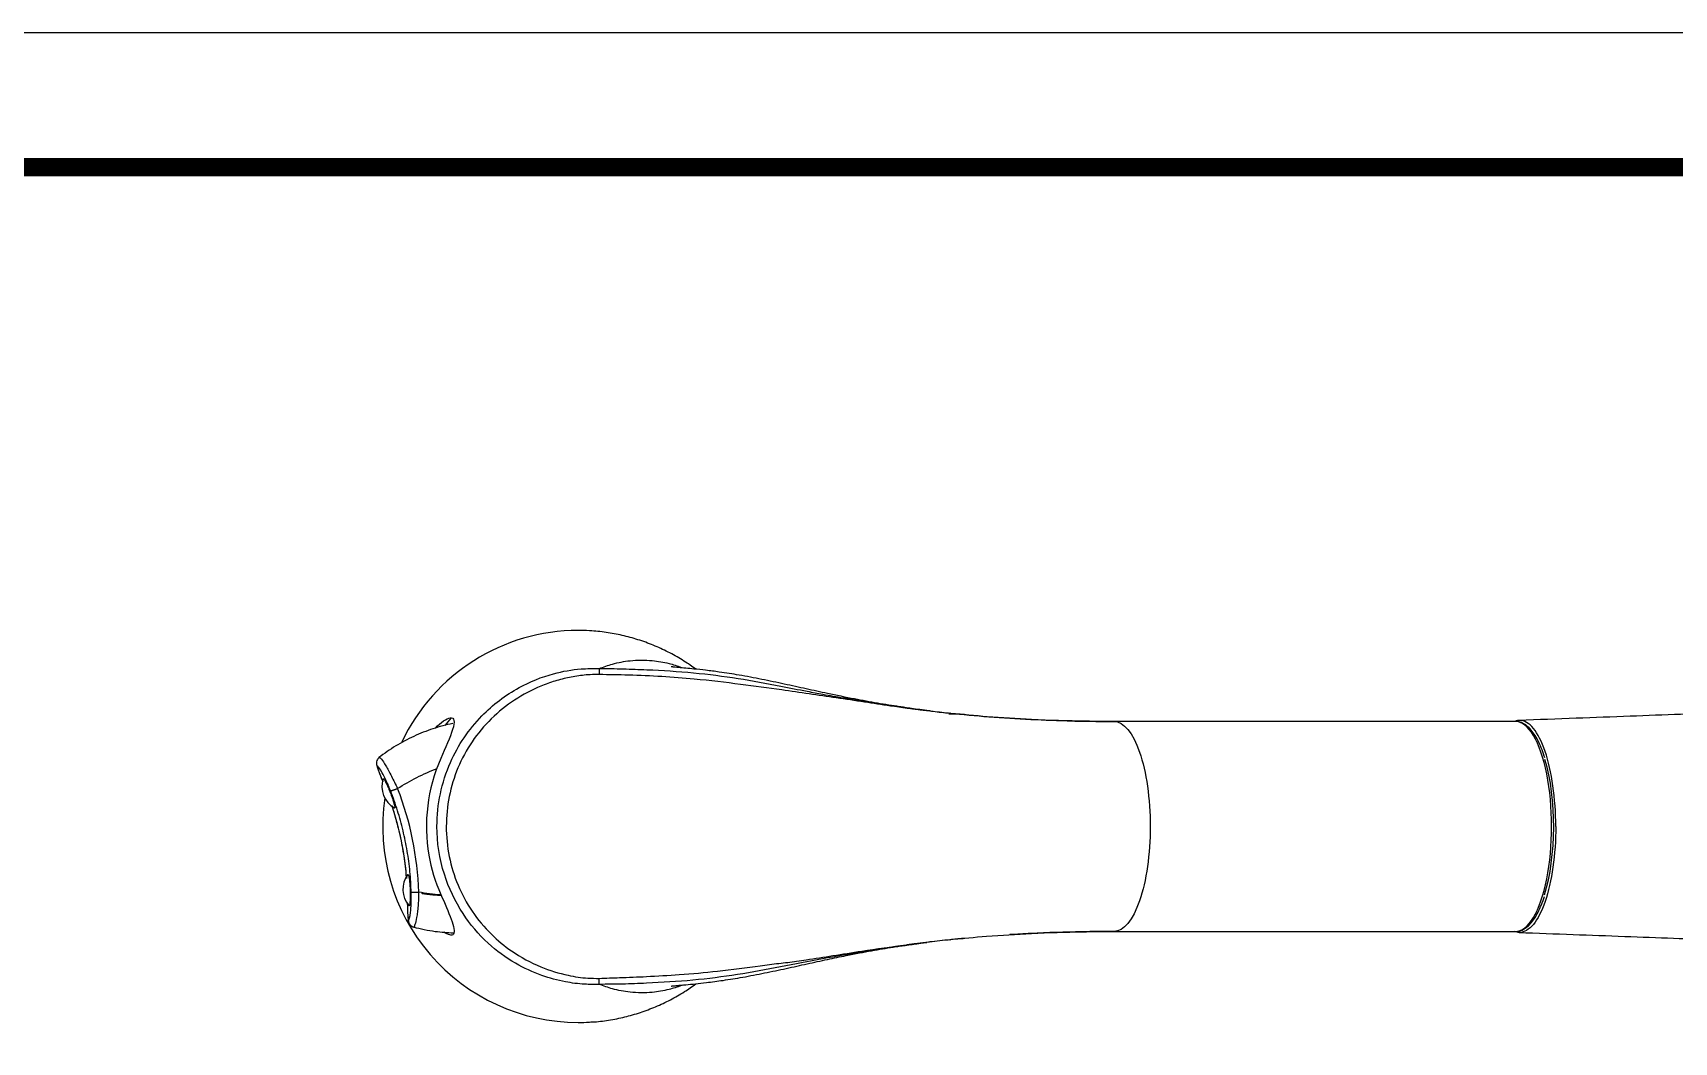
# Model space of a CAD drawing. Extents: x 0 to 1128, y 0 to 827.
# Drawn here: x 412.4 to 646.8, y 682.6 to 826.8 of the extents above; entities that cross this region are included whole.
import ezdxf

# ---------------------------------------------------------------- set-up
doc = ezdxf.new("R2010")
doc.units = 0
doc.header["$LTSCALE"] = 10
doc.header["$MEASUREMENT"] = 0
doc.layers.get('0').update_dxf_attribs({"linetype": 'CONTINUOUS'})
doc.layers.add('1', color=7, linetype='CONTINUOUS')

msp = doc.modelspace()

# ---------------------------------------------------------------- linework, layer by layer
at = {"ltscale": 0.5}
msp.add_lwpolyline([(0, 0), (1128.4, 0), (1128.4, 826.8), (0, 826.8)], close=True, dxfattribs=at)
at = {"color": 5, "linetype": 'ByBlock', "lineweight": 200, "const_width": 2.6}
msp.add_lwpolyline([(18.14, 35.4), (1110.14, 35.4), (1110.14, 807.6), (18.14, 807.6)], close=True, dxfattribs=at)
at = {"layer": '1', "color": 7, "linetype": 'Continuous'}
for centre, start, end in [((465.74, 719.12), 161.2065, 240.608), ((468.73, 704.42), 142.5284, 221.5304)]:
    msp.add_arc(centre, 3.5, start, end, dxfattribs=at)
for centre, major_axis, ratio, start_param, end_param in [((490.28, 713.43), (0, 28), 0.997684, 0, 1.126163), ((490.28, 713.43), (0, 28), 0.997684, 6.226146, 6.283185), ((624.12, 713.43), (0, -15), 0.345055, 0, 3.141593), ((624.59, 713.43), (0, 14.5), 0.345055, 3.972348, 5.43201), ((490.28, 713.43), (0, 28), 0.997684, 1.424614, 3.141593), ((423.58, 702.8), (1.41, 43.98), 0.998236, 4.77275, 5.117444), ((490.28, 713.43), (0, 28), 0.997684, 3.141593, 3.198927)]:
    msp.add_ellipse(centre, major_axis=major_axis, ratio=ratio, start_param=start_param, end_param=end_param, dxfattribs=at)
for points, knots in [([(507.08, 735.9), (506.53, 736.3), (505.32, 737.13), (503.38, 738.24), (501.28, 739.23), (499.09, 740.05), (496.84, 740.69), (494.55, 741.12), (492.88, 741.34), (491.99, 741.37), (491.87, 741.37)], [0, 0, 0, 0, 0.124879, 0.266161, 0.407915, 0.550078, 0.692578, 0.835333, 0.978258, 1, 1, 1, 1]), ([(493.29, 735.99), (493.91, 736.21), (495.36, 736.74), (497.88, 737.21), (500.6, 737.23), (503.04, 736.81), (504.45, 736.36), (505.06, 736.12), (505.09, 736.11)], [0, 0, 0, 0, 0.160858, 0.373555, 0.639652, 0.842746, 0.991132, 1, 1, 1, 1]), ([(540.64, 729.91), (540.55, 729.92), (540.03, 729.99), (539.05, 730.12), (537.99, 730.26), (536.99, 730.41), (535.9, 730.57), (534.53, 730.77), (532.46, 731.13), (529.55, 731.66), (526.16, 732.35), (522.83, 733.08), (519.71, 733.77), (516.51, 734.45), (513.4, 735.04), (510.72, 735.46), (508.57, 735.73), (506.99, 735.9), (505.68, 736.03), (504.77, 736.11), (504.19, 736.17), (503.93, 736.19), (503.78, 736.21), (503.67, 736.22), (503.58, 736.23), (503.56, 736.23), (503.56, 736.23), (503.56, 736.23)], [0, 0, 0, 0, 0.006312, 0.039809, 0.071925, 0.096231, 0.115318, 0.153773, 0.197079, 0.287254, 0.393017, 0.475814, 0.560827, 0.646472, 0.731098, 0.805123, 0.855234, 0.898047, 0.927512, 0.95365, 0.965756, 0.970932, 0.975824, 0.980734, 0.986065, 0.999345, 1, 1, 1, 1]), ([(493.28, 690.87), (492.59, 690.86), (490.96, 690.85), (488.2, 691.21), (484.84, 692.11), (481.05, 693.87), (477.11, 696.76), (473.49, 701.02), (470.78, 706.72), (469.61, 714.24), (471.33, 722.41), (475.92, 729.18), (481.31, 733.28), (486.29, 735.27), (490.22, 735.99), (492.42, 735.99), (493.29, 735.99)], [0, 0, 0, 0, 0.028992, 0.067582, 0.115776, 0.173572, 0.24096, 0.317924, 0.404445, 0.500492, 0.630432, 0.741814, 0.834527, 0.908492, 0.963655, 1, 1, 1, 1]), ([(493.27, 735.12), (492.94, 735.12), (492.23, 735.13), (490.81, 735.03), (489.02, 734.75), (486.94, 734.23), (482.93, 732.8), (477.48, 729.21), (473.36, 723.21), (471.72, 717.73), (471.29, 713.43), (471.71, 709.12), (473.38, 703.65), (476.58, 698.95), (480.96, 695.34), (484.68, 693.32), (488.42, 692.17), (491.25, 691.74), (492.73, 691.73), (493.27, 691.72)], [0, 0, 0, 0, 0.014335, 0.031426, 0.062655, 0.094063, 0.125475, 0.249857, 0.37404, 0.436638, 0.499676, 0.562716, 0.625514, 0.749759, 0.804963, 0.874632, 0.934519, 0.976256, 1, 1, 1, 1]), ([(543.49, 729.56), (542.64, 729.65), (540.56, 729.87), (537.67, 730.24), (534.41, 730.69), (531.01, 731.21), (525.87, 731.99), (520.08, 732.83), (513.39, 733.75), (506.13, 734.61), (499.27, 735.04), (494.68, 735.1), (493.27, 735.12)], [0, 0, 0, 0, 0.051273, 0.125277, 0.17396, 0.250592, 0.335503, 0.500886, 0.621715, 0.75034, 0.92367, 1, 1, 1, 1]), ([(493.29, 735.99), (493.86, 735.99), (494.99, 735.99), (497.26, 735.93), (501.21, 735.79), (506.77, 735.44), (513.15, 734.63), (518.48, 733.63), (522.48, 732.83), (525.47, 732.26), (528.15, 731.81), (532.05, 731.16), (536.21, 730.48), (539.55, 730.04), (540.82, 729.89), (540.95, 729.88)], [0, 0, 0, 0, 0.032832, 0.065681, 0.131287, 0.262592, 0.393455, 0.524697, 0.606481, 0.656115, 0.721838, 0.787581, 0.919047, 0.991593, 1, 1, 1, 1]), ([(709.18, 732.64), (709.18, 732.64), (709.12, 732.63), (708.71, 732.58), (707.93, 732.49), (706.85, 732.37), (705.37, 732.24), (703.49, 732.08), (701.38, 731.93), (699.21, 731.79), (697.13, 731.66), (695.23, 731.54), (693.57, 731.45), (692.16, 731.37), (690.9, 731.3), (689.6, 731.24), (688.09, 731.16), (686.22, 731.06), (683.98, 730.95), (681.33, 730.83), (678.2, 730.68), (674.56, 730.52), (670.36, 730.34), (665.58, 730.14), (660.2, 729.92), (654.21, 729.69), (647.6, 729.43), (640.39, 729.17), (632.66, 728.87), (627.37, 728.68), (624.65, 728.58)], [0, 0, 0, 0, 0.017694, 0.044729, 0.074103, 0.107508, 0.144963, 0.186451, 0.227284, 0.264053, 0.296748, 0.325362, 0.347528, 0.366407, 0.381995, 0.396864, 0.415506, 0.437569, 0.463353, 0.492862, 0.526097, 0.563769, 0.605311, 0.65073, 0.700028, 0.753212, 0.809238, 0.869286, 0.932816, 1, 1, 1, 1]), ([(543.32, 729.61), (545.19, 729.43), (549, 729.06), (554.85, 728.7), (559.84, 728.51), (563.31, 728.45), (565.3, 728.43), (566.3, 728.43), (566.79, 728.43)], [0, 0, 0, 0, 0.243747, 0.500018, 0.749998, 0.875032, 0.937529, 1, 1, 1, 1]), ([(566.79, 728.43), (565.46, 728.43), (561.5, 728.45), (555.46, 728.66), (549.04, 729.05), (545.22, 729.4), (543.49, 729.56)], [0, 0, 0, 0, 0.168557, 0.499739, 0.773118, 1, 1, 1, 1]), ([(472.36, 728.13), (471.4, 727.93), (469.51, 727.43), (466.78, 726.35), (464.19, 724.97), (462.58, 723.86), (461.8, 723.26)], [0, 0, 0, 0, 0.249963, 0.499954, 0.749973, 1, 1, 1, 1]), ([(469.89, 727.49), (470.69, 728.32), (471.47, 728.86), (472.6, 729.04), (472.69, 728.4), (471.99, 726.16), (471.32, 724.66), (470.65, 723.14)], [0, 0, 0, 0, 0.304564, 0.304564, 0.652282, 0.652282, 1, 1, 1, 1]), ([(566.79, 728.43), (568.15, 728.43), (569.5, 726.81), (571.41, 721.26), (571.97, 717.35), (571.97, 709.5), (571.41, 705.6), (569.5, 700.04), (568.15, 698.43), (566.79, 698.43)], [0, 0, 0, 0, 0.25, 0.25, 0.5, 0.5, 0.75, 0.75, 1, 1, 1, 1]), ([(628.32, 723.24), (628.3, 723.32), (628.15, 723.84), (627.83, 724.69), (627.35, 725.75), (626.82, 726.65), (626.24, 727.39), (625.63, 727.94), (624.99, 728.28), (624.46, 728.44), (624.15, 728.41), (624.08, 728.4)], [0, 0, 0, 0, 0.024449, 0.159551, 0.295244, 0.431714, 0.569062, 0.706678, 0.827823, 0.95669, 1, 1, 1, 1]), ([(629.89, 713.43), (629.89, 715.41), (629.62, 719.38), (628.47, 724.42), (626.75, 727.79), (625.21, 728.69), (624.35, 728.55), (624.18, 728.5)], [0, 0, 0, 0, 0.234539, 0.469077, 0.703616, 0.938154, 1, 1, 1, 1]), ([(461.86, 723.31), (461.78, 723.24), (461.65, 723.11), (461.49, 722.81), (461.45, 722.46), (461.49, 722.23), (461.55, 721.97), (461.69, 721.54), (461.95, 720.86), (462.21, 720.21), (462.37, 719.82), (462.37, 719.8)], [0, 0, 0, 0, 0.061851, 0.119227, 0.217258, 0.304319, 0.419265, 0.57206, 0.763219, 0.989534, 1, 1, 1, 1]), ([(463.49, 718.47), (463.39, 718.72), (463.19, 719.23), (462.76, 720.18), (462.03, 721.58), (461.42, 722.4), (461.66, 721.58), (462.15, 720.34), (462.35, 719.83), (462.37, 719.78)], [0, 0, 0, 0, 0.07005, 0.142475, 0.283645, 0.563212, 0.842379, 0.984659, 1, 1, 1, 1]), ([(461.86, 723.31), (461.86, 723.31), (461.91, 723.33), (462.13, 723.11), (462.75, 722.21), (463.59, 720.67), (464.18, 719.44), (464.48, 718.84)], [0, 0, 0, 0, 0.028979, 0.2631, 0.514955, 0.760156, 1, 1, 1, 1]), ([(462.46, 720.26), (462.49, 720.24), (462.53, 720.17), (462.65, 719.98), (462.73, 719.84), (462.89, 719.51), (462.99, 719.31), (463.18, 718.89), (463.27, 718.66), (463.46, 718.2), (463.55, 717.96), (463.71, 717.51), (463.78, 717.29), (463.9, 716.9), (463.95, 716.71), (464.02, 716.41), (464.05, 716.29), (464.07, 716.12), (464.07, 716.07), (464.05, 716.06), (464.05, 716.06), (464.04, 716.06)], [0, 0, 0, 0, 0.111108, 0.111108, 0.222327, 0.222327, 0.333018, 0.333018, 0.440425, 0.440425, 0.545174, 0.545174, 0.649078, 0.649078, 0.754215, 0.754215, 0.862088, 0.862088, 0.973077, 0.973077, 1, 1, 1, 1]), ([(466.42, 704.02), (466.38, 705.01), (466.28, 706.98), (465.88, 709.92), (465.29, 712.83), (464.51, 715.69), (463.83, 717.55), (463.49, 718.47)], [0, 0, 0, 0, 0.2, 0.4, 0.6, 0.8, 1, 1, 1, 1]), ([(463.62, 716.43), (463.71, 716.18), (464.1, 714.99), (464.69, 712.82), (465.28, 709.92), (465.59, 707.63), (465.69, 706.31), (465.72, 705.98)], [0, 0, 0, 0, 0.074347, 0.351553, 0.628759, 0.905965, 1, 1, 1, 1]), ([(463.64, 716.42), (463.93, 715.56), (464.66, 713.09), (465.37, 709.59), (465.66, 706.97), (465.73, 705.99)], [0, 0, 0, 0, 0.255812, 0.724054, 1, 1, 1, 1]), ([(629.89, 713.43), (629.89, 711.45), (629.62, 707.48), (628.47, 702.44), (626.75, 699.07), (625.16, 698.15), (624.26, 698.33), (624.03, 698.41)], [0, 0, 0, 0, 0.230727, 0.461454, 0.692181, 0.922908, 1, 1, 1, 1]), ([(465.96, 706.57), (465.97, 706.58), (465.99, 706.58), (466.02, 706.52), (466.05, 706.44), (466.1, 706.2), (466.13, 706.03), (466.18, 705.65), (466.2, 705.43), (466.24, 704.96), (466.26, 704.7), (466.28, 704.21), (466.28, 703.96), (466.28, 703.49), (466.28, 703.26), (466.26, 702.86), (466.25, 702.67), (466.22, 702.38), (466.2, 702.26), (466.17, 702.13), (466.16, 702.1), (466.15, 702.09)], [0, 0, 0, 0, 0.071817, 0.071817, 0.184359, 0.184359, 0.296109, 0.296109, 0.405217, 0.405217, 0.511048, 0.511048, 0.614504, 0.614504, 0.717496, 0.717496, 0.822037, 0.822037, 0.929445, 0.929445, 1, 1, 1, 1]), ([(465.86, 702.51), (465.86, 702.49), (465.88, 701.97), (465.91, 700.63), (466.03, 699.72), (466.29, 700.63), (466.41, 702.17), (466.44, 703.2), (466.43, 703.75), (466.42, 704.02)], [0, 0, 0, 0, 0.007845, 0.150445, 0.431944, 0.713844, 0.857051, 0.929291, 1, 1, 1, 1]), ([(467.48, 704.05), (467.47, 703.71), (467.46, 703.02), (467.4, 702.05), (467.32, 701.16), (467.15, 700.18), (466.94, 699.31), (466.84, 699.04), (466.79, 699.05), (466.79, 699.05)], [0, 0, 0, 0, 0.123481, 0.246951, 0.370709, 0.49512, 0.731254, 0.988041, 1, 1, 1, 1]), ([(470.64, 703.73), (471.21, 702.45), (471.75, 701.21), (472.52, 699.14), (472.68, 698.34), (472.23, 697.77), (471.7, 697.92), (471.09, 698.33)], [0, 0, 0, 0, 0.345267, 0.345267, 0.690534, 0.690534, 1, 1, 1, 1]), ([(624.13, 698.43), (624.35, 698.43), (624.77, 698.49), (625.4, 698.77), (626, 699.23), (626.57, 699.86), (627.12, 700.68), (627.62, 701.68), (628, 702.6), (628.2, 703.21), (628.26, 703.41)], [0, 0, 0, 0, 0.123372, 0.24867, 0.37838, 0.514596, 0.654963, 0.796272, 0.936982, 1, 1, 1, 1]), ([(465.93, 700.8), (465.93, 700.76), (465.94, 700.54), (465.97, 700.22), (466.01, 699.93), (466.07, 699.69), (466.25, 699.37), (466.52, 699.15), (466.69, 699.08), (466.79, 699.05)], [0, 0, 0, 0, 0.051131, 0.300479, 0.490671, 0.637727, 0.802142, 0.897505, 1, 1, 1, 1]), ([(466.72, 699.07), (467.76, 698.79), (469.65, 698.42), (471.58, 698.26), (472.44, 698.23)], [0, 0, 0, 0, 0.553506, 1, 1, 1, 1]), ([(493.27, 691.72), (494.24, 691.76), (496.5, 691.85), (500.33, 691.99), (505.03, 692.26), (510.51, 692.76), (515.2, 693.37), (518.94, 693.89), (521.06, 694.08), (523.65, 694.51), (526.73, 694.98), (531.49, 695.75), (535.04, 696.24), (537.19, 696.53)], [0, 0, 0, 0, 0.060184, 0.139896, 0.239237, 0.358592, 0.498462, 0.561487, 0.623882, 0.656981, 0.749298, 0.848547, 1, 1, 1, 1]), ([(540.31, 696.9), (539.25, 696.77), (537.1, 696.49), (533.99, 696.01), (529.98, 695.35), (525.19, 694.55), (519.2, 693.37), (513.07, 692.21), (506.69, 691.4), (501.15, 691.07), (496.65, 690.89), (494.4, 690.88), (493.28, 690.87)], [0, 0, 0, 0, 0.06831, 0.138676, 0.201885, 0.335508, 0.469092, 0.602728, 0.735522, 0.867424, 0.934538, 1, 1, 1, 1]), ([(503.55, 690.62), (503.55, 690.62), (503.56, 690.62), (503.63, 690.63), (503.79, 690.65), (503.95, 690.66), (504.16, 690.68), (504.5, 690.72), (505, 690.76), (505.88, 690.84), (507.09, 690.96), (508.85, 691.16), (511.11, 691.45), (513.88, 691.9), (516.9, 692.49), (519.97, 693.14), (522.96, 693.8), (525.8, 694.42), (528.29, 694.94), (530.39, 695.35), (532.14, 695.67), (533.68, 695.94), (535.02, 696.16), (536.12, 696.32), (537.03, 696.45), (537.83, 696.57), (538.49, 696.66), (539.07, 696.74), (539.63, 696.81), (539.97, 696.86), (540.07, 696.87)], [0, 0, 0, 0, 0.008508, 0.020629, 0.025841, 0.031081, 0.036692, 0.042955, 0.057718, 0.073847, 0.109458, 0.150339, 0.212717, 0.287093, 0.370257, 0.453533, 0.535963, 0.616084, 0.690874, 0.743459, 0.791704, 0.835668, 0.875104, 0.897318, 0.919157, 0.944382, 0.958578, 0.974084, 0.992311, 1, 1, 1, 1]), ([(537.19, 696.53), (537.37, 696.56), (537.9, 696.64), (538.96, 696.78), (540.88, 697.02), (542.45, 697.18), (543.49, 697.29)], [0, 0, 0, 0, 0.083334, 0.250022, 0.499998, 1, 1, 1, 1]), ([(543.33, 697.24), (542.38, 697.14), (541.37, 697.03), (540.36, 696.91), (540.31, 696.9)], [0, 0, 0, 0, 0.943525, 1, 1, 1, 1]), ([(543.49, 697.29), (545.19, 697.45), (549.01, 697.81), (555.27, 698.18), (561.34, 698.4), (565.3, 698.42), (566.79, 698.43)], [0, 0, 0, 0, 0.222996, 0.500125, 0.81186, 1, 1, 1, 1]), ([(566.79, 698.43), (565.27, 698.42), (561.28, 698.4), (556.33, 698.22), (552.93, 698.03), (551.93, 697.97)], [0, 0, 0, 0, 0.305328, 0.797094, 1, 1, 1, 1]), ([(624.65, 698.28), (627.23, 698.19), (632.26, 698.01), (639.64, 697.73), (646.62, 697.47), (653.07, 697.22), (658.97, 696.99), (664.33, 696.77), (669.19, 696.57), (673.73, 696.38), (677.94, 696.19), (681.79, 696.01), (685.15, 695.85), (688.15, 695.7), (690.86, 695.56), (693.33, 695.43), (695.69, 695.29), (697.92, 695.16), (700.03, 695.02), (702, 694.89), (703.88, 694.75), (705.66, 694.6), (707.1, 694.47), (708.13, 694.35), (708.76, 694.28), (709.15, 694.22), (709.18, 694.22), (709.18, 694.22)], [0, 0, 0, 0, 0.064404, 0.125837, 0.184559, 0.239942, 0.292281, 0.34158, 0.387845, 0.431078, 0.476779, 0.51853, 0.556345, 0.591748, 0.625888, 0.658767, 0.690383, 0.725675, 0.759252, 0.792943, 0.829915, 0.870214, 0.913298, 0.94333, 0.970168, 0.994099, 1, 1, 1, 1]), ([(491.88, 685.49), (492.02, 685.49), (492.94, 685.52), (494.62, 685.74), (496.92, 686.18), (499.16, 686.83), (501.34, 687.65), (503.45, 688.64), (505.36, 689.75), (506.55, 690.56), (507.08, 690.95)], [0, 0, 0, 0, 0.025917, 0.168954, 0.311798, 0.454367, 0.596584, 0.738379, 0.879694, 1, 1, 1, 1]), ([(505.1, 690.75), (505.06, 690.73), (504.45, 690.49), (503.04, 690.04), (500.6, 689.62), (497.88, 689.65), (495.35, 690.11), (493.91, 690.64), (493.28, 690.87)], [0, 0, 0, 0, 0.00992, 0.158472, 0.361104, 0.626418, 0.83887, 1, 1, 1, 1])]:
    msp.add_open_spline(points, degree=3, knots=knots, dxfattribs=at)
for points, weights in [([(493.29, 735.99), (493.29, 735.75), (493.27, 735.12)], [0.999974801727, 0.961051371042, 1]), ([(543.49, 729.56), (543.41, 729.6), (543.33, 729.61)], [1, 0.997654805328, 1]), ([(464.48, 718.84), (463.56, 718.47), (463.49, 718.47)], [1, 0.710001365753, 1]), ([(466.42, 704.02), (466.49, 704.02), (467.48, 704.05)], [1, 0.710001365753, 1]), ([(543.33, 697.24), (543.41, 697.25), (543.49, 697.29)], [1, 0.99756160732, 1])]:
    msp.add_rational_spline(points, weights, degree=2, dxfattribs=at)
for points, degree in [([(540.95, 729.88), (541.75, 729.78), (542.54, 729.7), (543.33, 729.61)], 3), ([(545.7, 729.38), (544.45, 729.5), (543.21, 729.47)], 2), ([(471.29, 727.85), (471.56, 728.21), (471.85, 728.56), (472.14, 728.91)], 3), ([(624.12, 728.43), (566.79, 728.43)], 1), ([(470.65, 723.14), (468.73, 718.8), (468.14, 714), (468.95, 709.33)], 3), ([(462.43, 720.25), (462.44, 720.27), (462.45, 720.27), (462.46, 720.26)], 3), ([(464.48, 718.83), (466.24, 720), (468.13, 720.96), (470.12, 721.69)], 3), ([(468.95, 709.33), (469.28, 707.39), (469.85, 705.52), (470.64, 703.73)], 3), ([(470.63, 703.65), (469.58, 703.72), (468.52, 703.85), (467.48, 704.05)], 3), ([(467.89, 703.88), (469.25, 703.67), (470.61, 703.61)], 2), ([(466.15, 702.09), (466.14, 702.08), (466.13, 702.07), (466.12, 702.08)], 3), ([(545.28, 697.43), (544.63, 697.37), (543.98, 697.31), (543.33, 697.24)], 3), ([(544.06, 697.38), (544.78, 697.4), (545.49, 697.46)], 2), ([(566.79, 698.43), (624.12, 698.43)], 1), ([(493.28, 690.87), (493.29, 691.02), (493.28, 691.33), (493.27, 691.72)], 3)]:
    msp.add_open_spline(points, degree=degree, dxfattribs=at)

doc.saveas('drawing.dxf')
